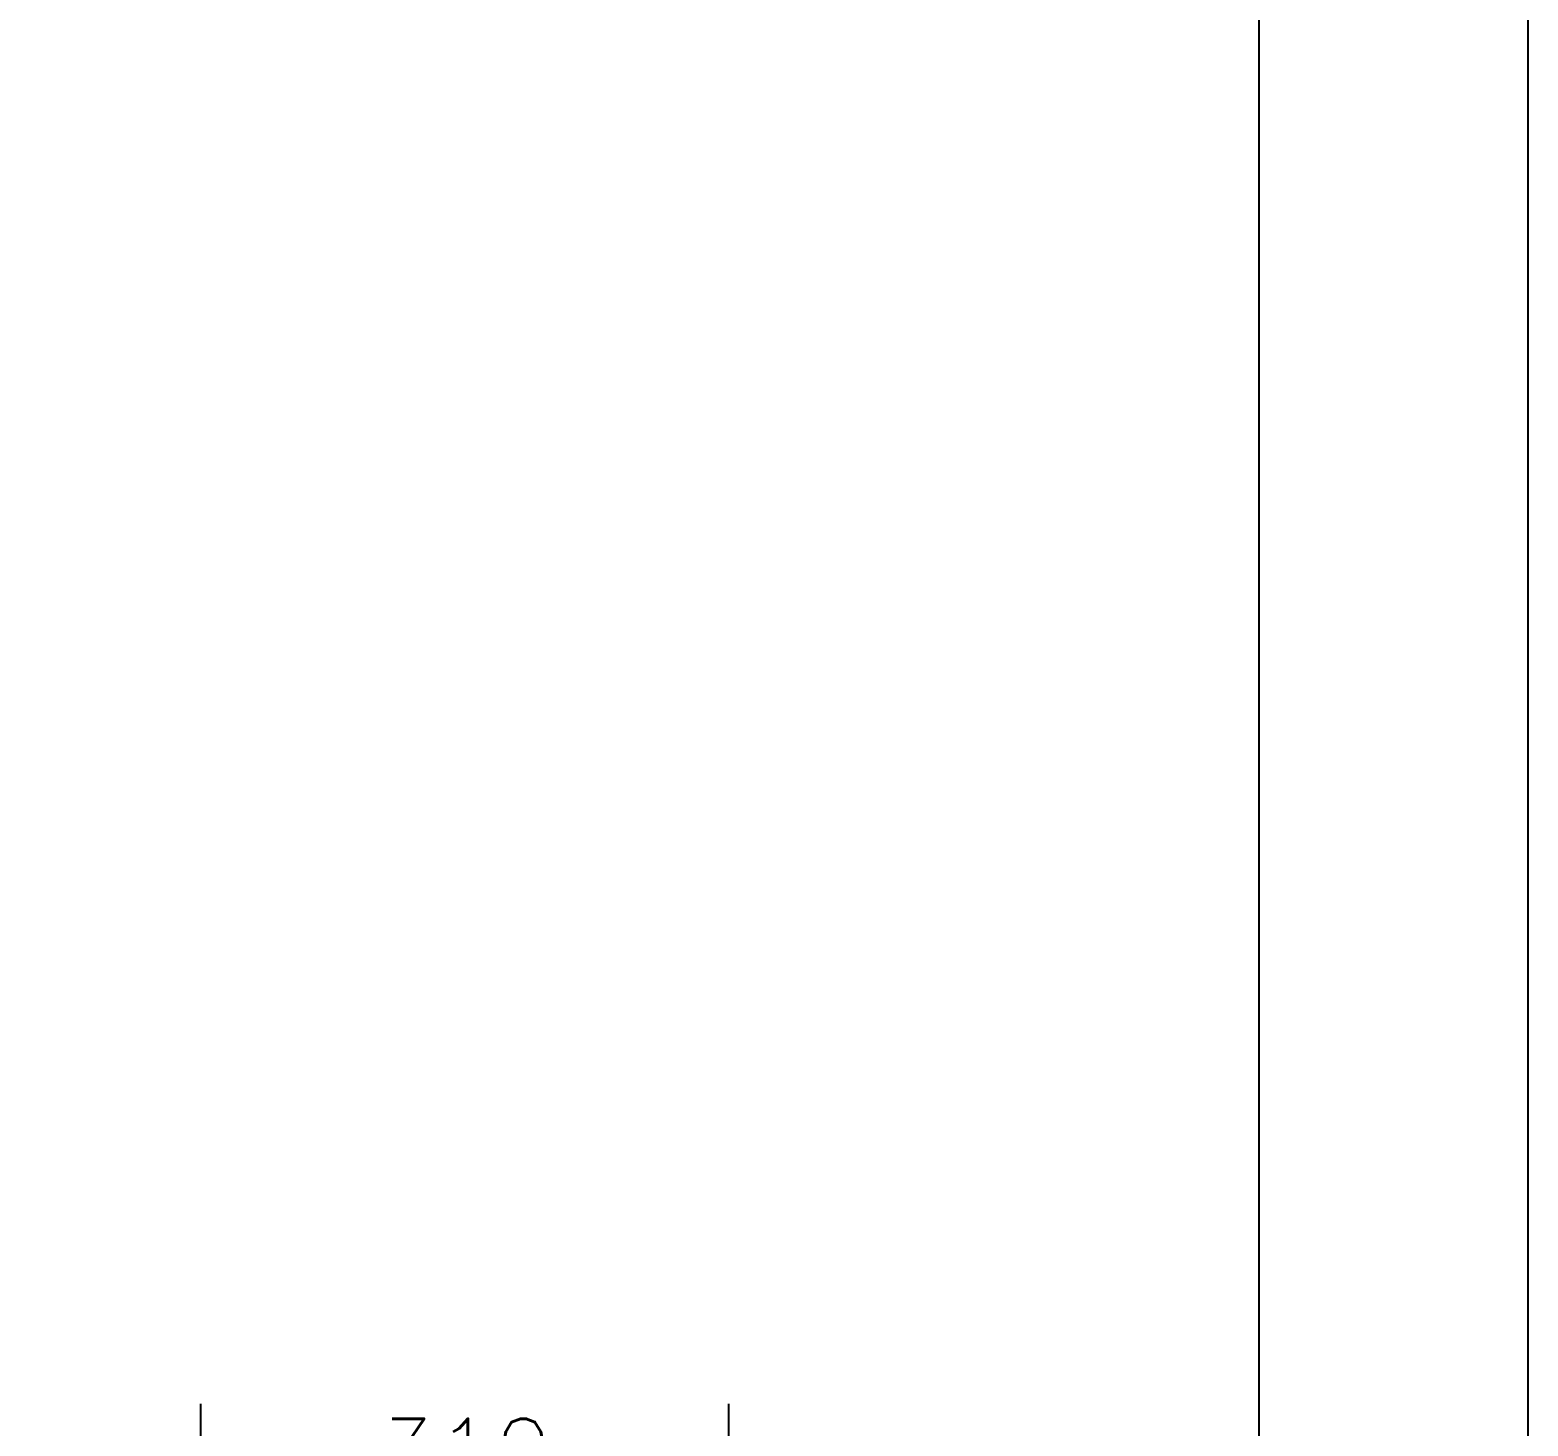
# Model space of a CAD drawing. Extents: x 60560 to 62985, y 58312 to 61742.
# Drawn here: x 62105 to 62985, y 60101 to 60922 of the extents above; entities that cross this region are included whole.
import ezdxf

# ---------------------------------------------------------------- set-up
doc = ezdxf.new("R2010")
doc.units = 0
doc.header["$MEASUREMENT"] = 0
doc.layers.get('0').update_dxf_attribs({"linetype": 'CONTINUOUS'})
doc.layers.get('Defpoints').update_dxf_attribs({"linetype": 'CONTINUOUS'})
doc.layers.add('YA', color=7, linetype='CONTINUOUS')
doc.styles.get("Standard").update_dxf_attribs({"font": 'txt.shx', "bigfont": 'ghs.shx'})
doc.dimstyles.get("Standard").update_dxf_attribs({"dimtxt": 0.18, "dimasz": 0.18, "dimexe": 0.18, "dimexo": 0.0625, "dimgap": 0.09, "dimtad": 0, "dimtih": 1, "dimtoh": 1, "dimdec": 4, "dimzin": 0, "dimdsep": 46, "dimtxsty": 'Standard', "dimcen": 0.09, "dimadec": 0, "dimazin": 0, "dimtfac": 1, "dimtdec": 4, "dimtofl": 0, "dimtmove": 0, "dimatfit": 0, "dimfxl": 0, "dimtolj": 1, "dimtzin": 0, "dimarcsym": 0})

# ---------------------------------------------------------------- blocks, each defined once
blk = doc.blocks.new('*D14')
at = {"color": 0, "lineweight": -2}
for p, q in [((62205.16, 59896.82), (62205.16, 60114.53)), ((62515.45, 59896.82), (62515.45, 60114.53)), ((62233.96, 60085.73), (62307.37, 60085.73)), ((62486.65, 60085.73), (62413.24, 60085.73))]:
    blk.add_line(p, q, dxfattribs=at)
at = {"color": 0}
for points in [[(62233.96, 60090.53), (62233.96, 60080.93), (62205.16, 60085.73)], [(62486.65, 60090.53), (62486.65, 60080.93), (62515.45, 60085.73)]]:
    blk.add_solid(points, dxfattribs=at)
at = {"layer": 'Defpoints', "color": 0}
for p in [(62515.45, 60085.73), (62205.16, 59886.82), (62515.45, 59886.82)]:
    blk.add_point(p, dxfattribs=at)
at = {"color": 0, "insert": (62360.31, 60085.73), "char_height": 40, "attachment_point": 5}
blk.add_mtext('\\A1;310', dxfattribs=at)

msp = doc.modelspace()

# ---------------------------------------------------------------- linework, layer by layer
at = {"layer": 'YA', "color": 7}
msp.add_line((62826.88945, 61622.25189), (62826.88945, 58442.25189), dxfattribs=at)
at = {"layer": 'YA', "color": 0}
msp.add_lwpolyline([(60559.5232, 58311.77319), (62985.0232, 58311.77319), (62985.0232, 61742.12319), (60559.5232, 61742.12319)], close=True, dxfattribs=at)

# ---------------------------------------------------------------- dimensions: what is measured, and where the dimension line sits
at = {"color": 0}
dim = msp.add_linear_dim(base=(62515.45408, 60085.72519), p1=(62205.15688, 59886.82173), p2=(62515.45408, 59886.82173), dimstyle='Standard', override={"dimscale": 160, "dimtxt": 0.25, "dimgap": 0.06, "dimdec": 0, "dimatfit": 3}, dxfattribs=at)
dim.commit()
dim.dimension.update_dxf_attribs({"geometry": '*D14', "text_midpoint": (62360.30548, 60085.72519)})

doc.saveas('drawing.dxf')
